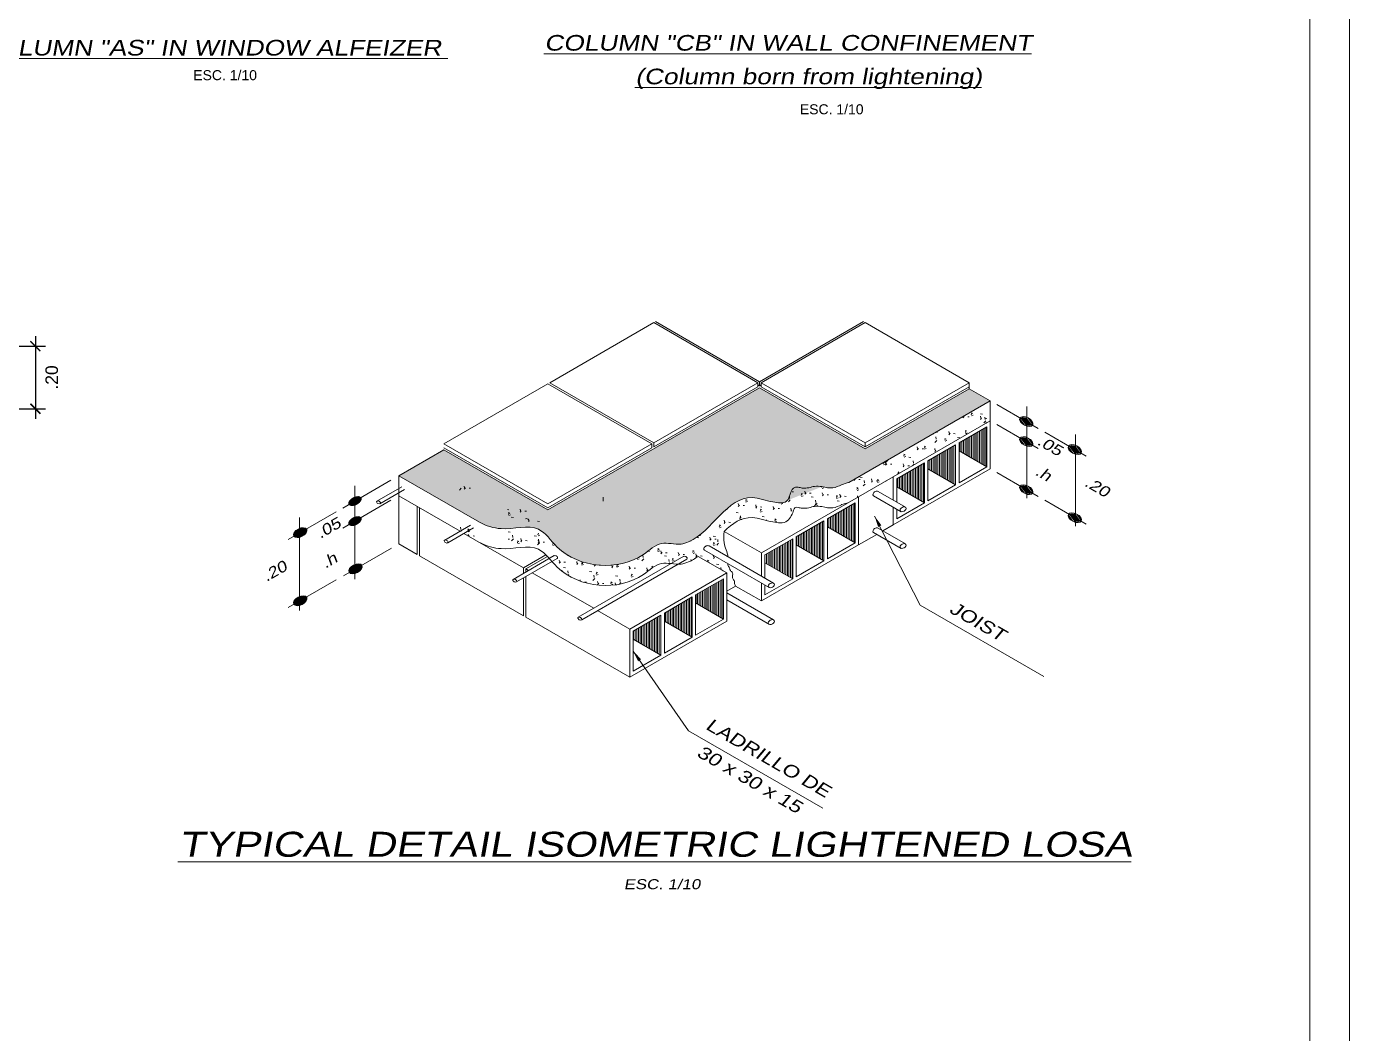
# Model space of a CAD drawing. Header units: millimetres. Extents: x -59 to 123, y 54 to 155.
# Drawn here: x 112.51 to 123.08, y 108.53 to 116.58 of the extents above; entities that cross this region are included whole.
import ezdxf

# ---------------------------------------------------------------- set-up
doc = ezdxf.new("R2010")
doc.units = ezdxf.units.MM
doc.layers.get('0').update_dxf_attribs({"lineweight": 9})
doc.layers.get('Defpoints').update_dxf_attribs({"lineweight": 0})
for name, color, linetype, lineweight in [('COTAS', 8, 'Continuous', 5), ('DET-CORTE', 86, 'Continuous', 50), ('PLUMA 2 NUEVA', 7, 'Continuous', 25), ('TEXTOS', 3, 'Continuous', 0), ('TEXTURA -01', 252, 'Continuous', 9)]:
    doc.layers.add(name, color=color, linetype=linetype, lineweight=lineweight)
doc.layers.add('TEXTO', color=2, linetype='Continuous')
doc.styles.add('ARIAL', font='arial.ttf')
doc.styles.add('LUIS', font='arial.ttf')
doc.styles.add('style1', font='arial.ttf', dxfattribs={"height": 0.1})
doc.dimstyles.new('COTA20', dxfattribs={"dimtxt": 0.09, "dimasz": 0.09, "dimexe": 0.1, "dimexo": 0.1, "dimgap": 0.06, "dimtad": 3, "dimtih": 1, "dimtoh": 1, "dimlfac": 0.4, "dimzin": 4, "dimdsep": 46, "dimtxsty": 'ARIAL', "dimblk1": 'ARCHTICK', "dimblk2": 'ARCHTICK', "dimsah": 1, "dimcen": 0.15, "dimdle": 0.03, "dimclrd": 1, "dimclre": 1, "dimclrt": 2, "dimadec": 0, "dimazin": 0, "dimtfac": 2, "dimtix": 1, "dimtmove": 0, "dimatfit": 3, "dimfxl": 1, "dimtolj": 1, "dimtzin": 0, "dimlwd": -1, "dimlwe": -1, "dimarcsym": 0})
doc.dimstyles.new('luis1', dxfattribs={"dimtxt": 0.1, "dimasz": 0.08, "dimexe": 0.08, "dimexo": 0.08, "dimgap": 0.08, "dimtad": 2, "dimzin": 4, "dimdsep": 46, "dimtxsty": 'style1', "dimblk": 'ARCHTICK', "dimcen": 2, "dimdle": 0.08, "dimclrd": 256, "dimclre": 256, "dimclrt": 256, "dimadec": 0, "dimazin": 1, "dimtfac": 1, "dimtix": 1, "dimtmove": 0, "dimatfit": 3, "dimfxl": 1, "dimtolj": 1, "dimarcsym": 0})
pattern_1 = [(90, (23304.90696, 11981.332356), (-0.0127999999995, 0), [])]

# ---------------------------------------------------------------- blocks, each defined once
blk = doc.blocks.new('_ArchTick')
at = {"color": 0, "linetype": 'ByBlock', "const_width": 0.15}
blk.add_lwpolyline([(-0.5, -0.5), (0.5, 0.5)], dxfattribs=at)
blk = doc.blocks.new('*D904')
at = {"layer": 'COTAS', "lineweight": -2, "transparency": 16777216}
for p, q in [((112.58, 114.105), (112.58, 113.445)), ((112.358, 114.025), (112.66, 114.025)), ((112.358, 113.525), (112.66, 113.525))]:
    blk.add_line(p, q, dxfattribs=at)
at = {"layer": 'Defpoints', "color": 0, "transparency": 16777216}
for p in [(112.278, 114.025), (112.278, 113.525), (112.58, 113.525)]:
    blk.add_point(p, dxfattribs=at)
at = {"layer": 'COTAS', "lineweight": -2, "transparency": 16777216, "xscale": 0.08, "yscale": 0.08, "zscale": 0.08}
for p, rotation in [((112.58, 114.025), 90), ((112.58, 113.525), 270)]:
    blk.add_blockref('_ArchTick', p, dxfattribs=dict(at, rotation=rotation))
at = {"layer": 'COTAS', "lineweight": 5, "transparency": 16777216, "insert": (112.711, 113.775), "char_height": 0.1, "attachment_point": 5, "rotation": 90, "style": 'style1'}
blk.add_mtext('\\A1;.20', dxfattribs=at)

msp = doc.modelspace()

# ---------------------------------------------------------------- hatches: boundary and pattern name
at = {"layer": 'TEXTURA -01', "lineweight": 5}
h = msp.add_hatch(dxfattribs=at)
h.set_pattern_fill('AR-CONC', color=256, scale=0.000896, angle=90, style=0)
h.set_pattern_definition([(140, (23304.90696, 11981.33236), (0.01428142064, 0.1632374634), [0.0170688, -0.1877568]), (85, (23304.90696, 11981.33236), (-0.171186752, -0.0315775721), [0.01365504, -0.15020544]), (190.451, (23304.90815, 11981.34596), (-0.1569045523, 0.1316604815), [0.01450624, -0.15956864]), (136.1842, (23304.86144, 11981.33236), (0.0376699258, 0.2428868206), [0.0256032, -0.2816352]), (186.6356, (23304.86458, 11981.3526), (-0.221693298, 0.212714194), [0.02175936, -0.23935296]), (81.184, (23304.86144, 11981.33236), (-0.2216929056, 0.2127145268), [0.02048256, -0.22530816]), (111, (23304.87282, 11981.35511), (0.0916299046, 0.1358469323), [0.0170688, -0.1877568]), (56, (23304.87282, 11981.35511), (-0.1650324176, 0.0553746174), [0.01365504, -0.15020544]), (161.4514, (23304.88046, 11981.36644), (-0.0734028805, 0.1912211757), [0.01450624, -0.15956864]), (127.5, (23304.90696, 11981.332356), (-0.07576131483, 0.00276738851), [0, -0.148384768, 0, -0.15248128, 0, -0.1507744]), (97.5, (23304.90696, 11981.33236), (-0.08976179503, 0.0598704176), [0, -0.086937088, 0, -0.144971008, 0, -0.05746496]), (57.5, (23304.90696, 11981.281605), (0.00513295462, 0.12148917326), [0, -0.056896, 0, -0.17751552, 0, -0.23554944]), (47.5, (23304.90696, 11981.25885), (-0.02278213596, 0.1327237465), [0, -0.0739648, 0, -0.117888512, 0, -0.16727424])])
edge = h.paths.add_edge_path()
edge.add_line((120.2125, 113.5881), (120.0439, 113.6854))
edge.add_line((120.0439, 113.6854), (119.2125, 113.2054))
edge.add_line((119.2125, 113.2054), (118.3673, 113.6934))
edge.add_line((118.3673, 113.6934), (116.6768, 112.7174))
edge.add_line((116.6768, 112.7174), (115.8454, 113.1974))
edge.add_line((115.8454, 113.1974), (115.4851, 112.9894))
edge.add_line((115.4851, 112.9894), (116.1301, 112.617))
edge.add_spline(control_points=[(116.1301, 112.617), (116.1844, 112.5898), (116.3338, 112.5369), (116.5978, 112.6276), (116.7853, 112.335), (117.0293, 112.261), (117.1871, 112.274)], knot_values=[0.091337, 0.091337, 0.091337, 0.091337, 0.1482057, 0.2419177, 0.3066505, 0.4437232, 0.4437232, 0.4437232, 0.4437232], degree=3, periodic=0)
edge.add_spline(control_points=[(117.1871, 112.274), (117.2587, 112.2799), (117.3287, 112.2989), (117.3912, 112.3314)], knot_values=[0.4437232, 0.4437232, 0.4437232, 0.4437232, 0.5059196, 0.5059196, 0.5059196, 0.5059196], degree=3, periodic=0)
edge.add_spline(control_points=[(117.3912, 112.3314), (117.408, 112.3401), (117.4755, 112.3804), (117.5717, 112.4779), (117.711, 112.4295), (117.7882, 112.4541), (117.8138, 112.4663), (117.8199, 112.4695)], knot_values=[0.5059196, 0.5059196, 0.5059196, 0.5059196, 0.5226432, 0.5751169, 0.6241022, 0.6439055, 0.6502939, 0.6502939, 0.6502939, 0.6502939], degree=3, periodic=0)
edge.add_spline(control_points=[(117.8199, 112.4695), (117.9999, 112.5622), (118.1318, 112.8604), (118.3938, 112.7995), (118.4624, 112.7815), (118.5183, 112.772), (118.5388, 112.7724)], knot_values=[0.6502939, 0.6502939, 0.6502939, 0.6502939, 0.8371393, 0.8635549, 0.8902782, 0.9085828, 0.9085828, 0.9085828, 0.9085828], degree=3, periodic=0)
edge.add_spline(control_points=[(118.5388, 112.7724), (118.5559, 112.7728), (118.6005, 112.7825), (118.615, 112.867), (118.6469, 112.9066), (118.7408, 112.8814), (118.7993, 112.91), (118.8764, 112.9031), (118.951, 112.8813), (119.0196, 112.9181), (119.0628, 112.9306), (119.0828, 112.9358)], knot_values=[0.9085828, 0.9085828, 0.9085828, 0.9085828, 0.9239782, 0.9528326, 0.9775515, 0.9843939, 1.0111172, 1.0294801, 1.0571938, 1.0799404, 1.0993817, 1.0993817, 1.0993817, 1.0993817], degree=3, periodic=0)
edge.add_line((118.8679, 112.9021), (118.8679, 112.9022))
edge.add_spline(control_points=[(118.5388, 112.7724), (118.5559, 112.7728), (118.6005, 112.7825), (118.615, 112.867), (118.6469, 112.9066), (118.7408, 112.8814), (118.7993, 112.91), (118.8764, 112.9031), (118.951, 112.8813), (119.0196, 112.9181), (119.0628, 112.9306), (119.0828, 112.9358)], knot_values=[0.9085828, 0.9085828, 0.9085828, 0.9085828, 0.9239782, 0.9528326, 0.9775515, 0.9843939, 1.0111172, 1.0294801, 1.0571938, 1.0799404, 1.0993817, 1.0993817, 1.0993817, 1.0993817], degree=3, periodic=0)
edge.add_line((119.0828, 112.9358), (120.2125, 113.5881))
h = msp.add_hatch(dxfattribs=at)
h.set_pattern_fill('_USER', color=256, scale=0.0128, angle=90, style=0, pattern_type=0)
h.set_pattern_definition(pattern_1)
h.paths.add_polyline_path([(118.6328, 112.4841), (118.4111, 112.3561), (118.4111, 112.2921), (118.6328, 112.1641)])
h.paths.add_polyline_path([(118.8823, 112.6281), (118.6606, 112.5001), (118.6606, 112.4361), (118.8823, 112.3081)])
h.paths.add_polyline_path([(119.1317, 112.7721), (118.91, 112.6441), (118.91, 112.5801), (119.1317, 112.4521)])
h.paths.add_polyline_path([(119.6859, 113.0921), (119.4642, 112.9641), (119.4642, 112.9001), (119.6859, 112.7721)])
h.paths.add_polyline_path([(119.9353, 113.2361), (119.7136, 113.1081), (119.7136, 113.0441), (119.9353, 112.9161)])
h.paths.add_polyline_path([(120.1848, 113.3801), (119.9631, 113.2521), (119.9631, 113.1881), (120.1848, 113.0601)])
h = msp.add_hatch(color=256, dxfattribs=at)
edge = h.paths.add_edge_path()
edge.add_ellipse((120.5, 113.422), major_axis=(0.0515, -0.0271), ratio=0.5646362, start_angle=176.10576, end_angle=286.57746, ccw=False)
edge.add_line((120.4497, 113.4511), (120.5, 113.422))
edge.add_line((120.5, 113.422), (120.5, 113.3864))
edge = h.paths.add_edge_path()
edge.add_line((120.5, 113.422), (120.5504, 113.393))
edge.add_ellipse((120.5, 113.422), major_axis=(0.0515, -0.0271), ratio=0.5646362, start_angle=286.57746, end_angle=356.10576, ccw=False)
edge.add_line((120.5, 113.3864), (120.5, 113.422))
edge = h.paths.add_edge_path()
edge.add_ellipse((120.5, 113.422), major_axis=(0.0515, -0.0271), ratio=0.5646362, start_angle=-3.89424, end_angle=106.57746, ccw=False)
edge.add_line((120.5504, 113.393), (120.5, 113.422))
edge.add_line((120.5, 113.422), (120.5, 113.4576))
edge = h.paths.add_edge_path()
edge.add_ellipse((120.5, 113.422), major_axis=(0.0515, -0.0271), ratio=0.5646362, start_angle=106.57746, end_angle=176.10576, ccw=False)
edge.add_line((120.5, 113.4576), (120.5, 113.422))
edge.add_line((120.5, 113.422), (120.4497, 113.4511))
h = msp.add_hatch(color=256, dxfattribs=at)
edge = h.paths.add_edge_path()
edge.add_ellipse((120.5, 113.262), major_axis=(0.0515, -0.0271), ratio=0.5646362, start_angle=176.10576, end_angle=286.57746, ccw=False)
edge.add_line((120.4497, 113.2911), (120.5, 113.262))
edge.add_line((120.5, 113.262), (120.5, 113.2264))
edge = h.paths.add_edge_path()
edge.add_line((120.5, 113.262), (120.5504, 113.233))
edge.add_ellipse((120.5, 113.262), major_axis=(0.0515, -0.0271), ratio=0.5646362, start_angle=286.57746, end_angle=356.10576, ccw=False)
edge.add_line((120.5, 113.2264), (120.5, 113.262))
edge = h.paths.add_edge_path()
edge.add_ellipse((120.5, 113.262), major_axis=(0.0515, -0.0271), ratio=0.5646362, start_angle=-3.89424, end_angle=106.57746, ccw=False)
edge.add_line((120.5504, 113.233), (120.5, 113.262))
edge.add_line((120.5, 113.262), (120.5, 113.2976))
edge = h.paths.add_edge_path()
edge.add_ellipse((120.5, 113.262), major_axis=(0.0515, -0.0271), ratio=0.5646362, start_angle=106.57746, end_angle=176.10576, ccw=False)
edge.add_line((120.5, 113.2976), (120.5, 113.262))
edge.add_line((120.5, 113.262), (120.4497, 113.2911))
h = msp.add_hatch(color=256, dxfattribs=at)
edge = h.paths.add_edge_path()
edge.add_ellipse((120.8879, 113.1981), major_axis=(0.0515, -0.0271), ratio=0.5646362, start_angle=176.10576, end_angle=286.57746, ccw=False)
edge.add_line((120.8376, 113.2271), (120.8879, 113.1981))
edge.add_line((120.8879, 113.1981), (120.8879, 113.1625))
edge = h.paths.add_edge_path()
edge.add_line((120.8879, 113.1981), (120.9383, 113.169))
edge.add_ellipse((120.8879, 113.1981), major_axis=(0.0515, -0.0271), ratio=0.5646362, start_angle=286.57746, end_angle=356.10576, ccw=False)
edge.add_line((120.8879, 113.1625), (120.8879, 113.1981))
edge = h.paths.add_edge_path()
edge.add_ellipse((120.8879, 113.1981), major_axis=(0.0515, -0.0271), ratio=0.5646362, start_angle=-3.89424, end_angle=106.57746, ccw=False)
edge.add_line((120.9383, 113.169), (120.8879, 113.1981))
edge.add_line((120.8879, 113.1981), (120.8879, 113.2337))
edge = h.paths.add_edge_path()
edge.add_ellipse((120.8879, 113.1981), major_axis=(0.0515, -0.0271), ratio=0.5646362, start_angle=106.57746, end_angle=176.10576, ccw=False)
edge.add_line((120.8879, 113.2337), (120.8879, 113.1981))
edge.add_line((120.8879, 113.1981), (120.8376, 113.2271))
h = msp.add_hatch(color=256, dxfattribs=at)
edge = h.paths.add_edge_path()
edge.add_ellipse((120.5, 112.878), major_axis=(0.0515, -0.0271), ratio=0.5646362, start_angle=176.10576, end_angle=286.57746, ccw=False)
edge.add_line((120.4497, 112.9071), (120.5, 112.878))
edge.add_line((120.5, 112.878), (120.5, 112.8424))
edge = h.paths.add_edge_path()
edge.add_line((120.5, 112.878), (120.5504, 112.849))
edge.add_ellipse((120.5, 112.878), major_axis=(0.0515, -0.0271), ratio=0.5646362, start_angle=286.57746, end_angle=356.10576, ccw=False)
edge.add_line((120.5, 112.8424), (120.5, 112.878))
edge = h.paths.add_edge_path()
edge.add_ellipse((120.5, 112.878), major_axis=(0.0515, -0.0271), ratio=0.5646362, start_angle=-3.89424, end_angle=106.57746, ccw=False)
edge.add_line((120.5504, 112.849), (120.5, 112.878))
edge.add_line((120.5, 112.878), (120.5, 112.9136))
edge = h.paths.add_edge_path()
edge.add_ellipse((120.5, 112.878), major_axis=(0.0515, -0.0271), ratio=0.5646362, start_angle=106.57746, end_angle=176.10576, ccw=False)
edge.add_line((120.5, 112.9136), (120.5, 112.878))
edge.add_line((120.5, 112.878), (120.4497, 112.9071))
h = msp.add_hatch(color=256, dxfattribs=at)
edge = h.paths.add_edge_path()
edge.add_ellipse((115.1343, 112.7868), major_axis=(-0.0515, -0.0271), ratio=0.5646362, start_angle=73.42254, end_angle=183.89424)
edge.add_line((115.1846, 112.8159), (115.1343, 112.7868))
edge.add_line((115.1343, 112.7868), (115.1343, 112.7512))
edge = h.paths.add_edge_path()
edge.add_line((115.1343, 112.7868), (115.0839, 112.7578))
edge.add_ellipse((115.1343, 112.7868), major_axis=(-0.0515, -0.0271), ratio=0.5646362, start_angle=3.89424, end_angle=73.42254)
edge.add_line((115.1343, 112.7512), (115.1343, 112.7868))
edge = h.paths.add_edge_path()
edge.add_ellipse((115.1343, 112.7868), major_axis=(-0.0515, -0.0271), ratio=0.5646362, start_angle=253.42254, end_angle=363.89424)
edge.add_line((115.0839, 112.7578), (115.1343, 112.7868))
edge.add_line((115.1343, 112.7868), (115.1343, 112.8224))
edge = h.paths.add_edge_path()
edge.add_ellipse((115.1343, 112.7868), major_axis=(-0.0515, -0.0271), ratio=0.5646362, start_angle=183.89424, end_angle=253.42254)
edge.add_line((115.1343, 112.8224), (115.1343, 112.7868))
edge.add_line((115.1343, 112.7868), (115.1846, 112.8159))
h = msp.add_hatch(color=256, dxfattribs=at)
edge = h.paths.add_edge_path()
edge.add_ellipse((115.1343, 112.6268), major_axis=(-0.0515, -0.0271), ratio=0.5646362, start_angle=73.42254, end_angle=183.89424)
edge.add_line((115.1846, 112.6559), (115.1343, 112.6268))
edge.add_line((115.1343, 112.6268), (115.1343, 112.5912))
edge = h.paths.add_edge_path()
edge.add_line((115.1343, 112.6268), (115.0839, 112.5978))
edge.add_ellipse((115.1343, 112.6268), major_axis=(-0.0515, -0.0271), ratio=0.5646362, start_angle=3.89424, end_angle=73.42254)
edge.add_line((115.1343, 112.5912), (115.1343, 112.6268))
edge = h.paths.add_edge_path()
edge.add_ellipse((115.1343, 112.6268), major_axis=(-0.0515, -0.0271), ratio=0.5646362, start_angle=253.42254, end_angle=363.89424)
edge.add_line((115.0839, 112.5978), (115.1343, 112.6268))
edge.add_line((115.1343, 112.6268), (115.1343, 112.6624))
edge = h.paths.add_edge_path()
edge.add_ellipse((115.1343, 112.6268), major_axis=(-0.0515, -0.0271), ratio=0.5646362, start_angle=183.89424, end_angle=253.42254)
edge.add_line((115.1343, 112.6624), (115.1343, 112.6268))
edge.add_line((115.1343, 112.6268), (115.1846, 112.6559))
h = msp.add_hatch(color=256, dxfattribs=at)
edge = h.paths.add_edge_path()
edge.add_ellipse((120.8879, 112.6541), major_axis=(0.0515, -0.0271), ratio=0.5646362, start_angle=176.10576, end_angle=286.57746, ccw=False)
edge.add_line((120.8376, 112.6831), (120.8879, 112.6541))
edge.add_line((120.8879, 112.6541), (120.8879, 112.6185))
edge = h.paths.add_edge_path()
edge.add_line((120.8879, 112.6541), (120.9383, 112.625))
edge.add_ellipse((120.8879, 112.6541), major_axis=(0.0515, -0.0271), ratio=0.5646362, start_angle=286.57746, end_angle=356.10576, ccw=False)
edge.add_line((120.8879, 112.6185), (120.8879, 112.6541))
edge = h.paths.add_edge_path()
edge.add_ellipse((120.8879, 112.6541), major_axis=(0.0515, -0.0271), ratio=0.5646362, start_angle=-3.89424, end_angle=106.57746, ccw=False)
edge.add_line((120.9383, 112.625), (120.8879, 112.6541))
edge.add_line((120.8879, 112.6541), (120.8879, 112.6897))
edge = h.paths.add_edge_path()
edge.add_ellipse((120.8879, 112.6541), major_axis=(0.0515, -0.0271), ratio=0.5646362, start_angle=106.57746, end_angle=176.10576, ccw=False)
edge.add_line((120.8879, 112.6897), (120.8879, 112.6541))
edge.add_line((120.8879, 112.6541), (120.8376, 112.6831))
h = msp.add_hatch(color=256, dxfattribs=at)
edge = h.paths.add_edge_path()
edge.add_ellipse((114.6968, 112.5343), major_axis=(-0.0515, -0.0271), ratio=0.5646362, start_angle=73.42254, end_angle=183.89424)
edge.add_line((114.7472, 112.5633), (114.6968, 112.5343))
edge.add_line((114.6968, 112.5343), (114.6968, 112.4987))
edge = h.paths.add_edge_path()
edge.add_line((114.6968, 112.5343), (114.6465, 112.5052))
edge.add_ellipse((114.6968, 112.5343), major_axis=(-0.0515, -0.0271), ratio=0.5646362, start_angle=3.89424, end_angle=73.42254)
edge.add_line((114.6968, 112.4987), (114.6968, 112.5343))
edge = h.paths.add_edge_path()
edge.add_ellipse((114.6968, 112.5343), major_axis=(-0.0515, -0.0271), ratio=0.5646362, start_angle=253.42254, end_angle=363.89424)
edge.add_line((114.6465, 112.5052), (114.6968, 112.5343))
edge.add_line((114.6968, 112.5343), (114.6968, 112.5699))
edge = h.paths.add_edge_path()
edge.add_ellipse((114.6968, 112.5343), major_axis=(-0.0515, -0.0271), ratio=0.5646362, start_angle=183.89424, end_angle=253.42254)
edge.add_line((114.6968, 112.5699), (114.6968, 112.5343))
edge.add_line((114.6968, 112.5343), (114.7472, 112.5633))
h = msp.add_hatch(color=256, dxfattribs=at)
edge = h.paths.add_edge_path()
edge.add_ellipse((115.1389, 112.2455), major_axis=(-0.0515, -0.0271), ratio=0.5646362, start_angle=73.42254, end_angle=183.89424)
edge.add_line((115.1893, 112.2746), (115.1389, 112.2455))
edge.add_line((115.1389, 112.2455), (115.1389, 112.2099))
edge = h.paths.add_edge_path()
edge.add_line((115.1389, 112.2455), (115.0886, 112.2165))
edge.add_ellipse((115.1389, 112.2455), major_axis=(-0.0515, -0.0271), ratio=0.5646362, start_angle=3.89424, end_angle=73.42254)
edge.add_line((115.1389, 112.2099), (115.1389, 112.2455))
edge = h.paths.add_edge_path()
edge.add_ellipse((115.1389, 112.2455), major_axis=(-0.0515, -0.0271), ratio=0.5646362, start_angle=253.42254, end_angle=363.89424)
edge.add_line((115.0886, 112.2165), (115.1389, 112.2455))
edge.add_line((115.1389, 112.2455), (115.1389, 112.2811))
edge = h.paths.add_edge_path()
edge.add_ellipse((115.1389, 112.2455), major_axis=(-0.0515, -0.0271), ratio=0.5646362, start_angle=183.89424, end_angle=253.42254)
edge.add_line((115.1389, 112.2811), (115.1389, 112.2455))
edge.add_line((115.1389, 112.2455), (115.1893, 112.2746))
h = msp.add_hatch(dxfattribs=at)
h.set_pattern_fill('_USER', color=256, scale=0.0128, angle=90, style=0, pattern_type=0)
h.set_pattern_definition(pattern_1)
h.paths.add_polyline_path([(117.8292, 112.0201), (117.6075, 111.8921), (117.6075, 111.8281), (117.8292, 111.7001)])
h.paths.add_polyline_path([(118.0786, 112.1641), (117.8569, 112.0361), (117.8569, 111.9721), (118.0786, 111.8441)])
h = msp.add_hatch(color=256, dxfattribs=at)
edge = h.paths.add_edge_path()
edge.add_ellipse((114.6968, 111.9903), major_axis=(-0.0515, -0.0271), ratio=0.5646362, start_angle=73.42254, end_angle=183.89424)
edge.add_line((114.7472, 112.0193), (114.6968, 111.9903))
edge.add_line((114.6968, 111.9903), (114.6968, 111.9547))
edge = h.paths.add_edge_path()
edge.add_line((114.6968, 111.9903), (114.6465, 111.9612))
edge.add_ellipse((114.6968, 111.9903), major_axis=(-0.0515, -0.0271), ratio=0.5646362, start_angle=3.89424, end_angle=73.42254)
edge.add_line((114.6968, 111.9547), (114.6968, 111.9903))
edge = h.paths.add_edge_path()
edge.add_ellipse((114.6968, 111.9903), major_axis=(-0.0515, -0.0271), ratio=0.5646362, start_angle=253.42254, end_angle=363.89424)
edge.add_line((114.6465, 111.9612), (114.6968, 111.9903))
edge.add_line((114.6968, 111.9903), (114.6968, 112.0259))
edge = h.paths.add_edge_path()
edge.add_ellipse((114.6968, 111.9903), major_axis=(-0.0515, -0.0271), ratio=0.5646362, start_angle=183.89424, end_angle=253.42254)
edge.add_line((114.6968, 112.0259), (114.6968, 111.9903))
edge.add_line((114.6968, 111.9903), (114.7472, 112.0193))
h = msp.add_hatch(dxfattribs=at)
h.set_pattern_fill('_USER', color=256, scale=0.0128, angle=90, style=0, pattern_type=0)
h.set_pattern_definition(pattern_1)
h.paths.add_polyline_path([(117.5798, 111.8761), (117.358, 111.7481), (117.358, 111.6841), (117.5798, 111.5561)])

# ---------------------------------------------------------------- linework, layer by layer
at = {"layer": 'COTAS', "color": 1, "lineweight": 5}
for p, q in [((120.596, 113.3667), (120.264, 113.5583)), ((120.5047, 113.5421), (120.5047, 112.8098)), ((120.596, 113.2067), (120.264, 113.3983)), ((120.9794, 113.1452), (120.6475, 113.3369)), ((120.8926, 113.3182), (120.8926, 112.5858)), ((115.0383, 112.7314), (115.4218, 112.9528)), ((120.596, 112.8227), (120.264, 113.0143)), ((115.1343, 112.9096), (115.1343, 112.3136)), ((115.0383, 112.5714), (115.4218, 112.7928)), ((120.9794, 112.6012), (120.6475, 112.7929)), ((114.6009, 112.4789), (114.9844, 112.7003)), ((114.6922, 112.6544), (114.6922, 112.0584)), ((115.043, 112.1901), (115.4265, 112.4115)), ((115.1343, 112.4028), (115.1343, 112.163)), ((114.6009, 111.9349), (114.9844, 112.1563)), ((114.6922, 112.1476), (114.6922, 111.9123))]:
    msp.add_line(p, q, dxfattribs=at)
at = {"layer": 'COTAS', "color": 1, "lineweight": 5, "extrusion": (0, 0, -1)}
for centre in [(120.5, 113.422), (120.5, 113.262), (120.8879, 113.1981), (120.5, 112.878), (120.8879, 112.6541)]:
    msp.add_ellipse(centre, major_axis=(0.0515, -0.0271), ratio=0.5646362, dxfattribs=at)
at = {"layer": 'COTAS', "color": 1, "lineweight": 5}
for centre in [(114.6968, 112.5343), (115.1389, 112.2455), (114.6968, 111.9903)]:
    msp.add_ellipse(centre, major_axis=(-0.0515, -0.0271), ratio=0.5646362, dxfattribs=at)
at = {"layer": 'Defpoints', "lineweight": 5, "ltscale": 0.5}
msp.add_lwpolyline([(78.8336, 94.9209), (123.0836, 94.9209), (123.0836, 124.7036), (78.8336, 124.7036)], close=True, dxfattribs=at)
at = {"layer": 'DET-CORTE', "lineweight": 5, "ltscale": 0.5}
msp.add_lwpolyline([(79.1516, 95.2389), (122.7657, 95.2389), (122.7657, 124.3856), (79.1516, 124.3856)], close=True, dxfattribs=at)
at = {"layer": 'PLUMA 2 NUEVA', "lineweight": 5}
for p, q in [((119.4365, 112.9801), (120.2125, 113.4281)), ((119.9631, 113.2521), (120.1848, 113.3801)), ((120.1848, 113.0601), (120.1848, 113.3801)), ((120.2125, 113.0441), (120.2125, 113.4281)), ((119.7136, 113.1081), (119.9353, 113.2361)), ((119.9353, 112.9161), (119.9353, 113.2361)), ((119.9631, 112.9321), (119.9631, 113.2521)), ((119.9631, 113.1881), (120.1848, 113.0601)), ((119.4642, 112.9641), (119.6859, 113.0921)), ((119.6859, 112.7721), (119.6859, 113.0921)), ((119.7136, 112.7881), (119.7136, 113.1081)), ((119.9631, 112.9321), (120.1848, 113.0601)), ((119.4365, 112.5961), (120.2125, 113.0441)), ((119.4365, 112.9801), (119.4365, 112.7947)), ((119.4642, 112.9641), (119.4642, 112.7787)), ((119.7136, 113.0441), (119.9353, 112.9161)), ((115.3102, 112.7865), (115.5085, 112.901)), ((115.3338, 112.7647), (115.5308, 112.8784)), ((119.3163, 112.8641), (119.5336, 112.7386)), ((119.4642, 112.9001), (119.6859, 112.7721)), ((119.7136, 112.7881), (119.9353, 112.9161)), ((115.4851, 112.8294), (115.4851, 112.4454)), ((115.4851, 112.8294), (115.975, 112.5466)), ((115.6323, 112.3604), (115.6323, 112.7444)), ((115.6499, 112.3503), (115.6499, 112.7343)), ((118.3834, 112.3721), (119.1594, 112.8201)), ((118.3834, 112.3721), (119.1594, 112.8201)), ((118.91, 112.6441), (119.1317, 112.7721)), ((119.1317, 112.4521), (119.1317, 112.7721)), ((119.1594, 112.4361), (119.1594, 112.8201)), ((119.279, 112.8295), (119.5002, 112.7018)), ((119.4365, 112.7386), (119.4365, 112.5961)), ((119.4642, 112.6441), (119.6859, 112.7721)), ((118.6606, 112.5001), (118.8823, 112.6281)), ((118.8823, 112.3081), (118.8823, 112.6281)), ((118.91, 112.3241), (118.91, 112.6441)), ((119.4642, 112.7226), (119.4642, 112.6441)), ((115.8517, 112.4754), (116.0583, 112.5947)), ((115.8767, 112.4543), (116.0806, 112.572)), ((116.0057, 112.5288), (116.4813, 112.2543)), ((118.0844, 112.5447), (118.3834, 112.3721)), ((118.91, 112.5801), (119.1317, 112.4521)), ((119.1594, 112.4361), (119.3057, 112.5206)), ((119.2798, 112.5355), (119.5002, 112.4083)), ((119.3163, 112.5705), (119.5336, 112.4451)), ((119.3543, 112.5486), (119.4365, 112.5961)), ((115.4851, 112.4454), (115.6323, 112.3604)), ((117.9648, 112.4284), (118.4805, 112.1306)), ((118.3834, 111.9881), (119.1594, 112.4361)), ((118.4111, 112.3561), (118.6328, 112.4841)), ((118.6328, 112.1641), (118.6328, 112.4841)), ((118.6606, 112.1801), (118.6606, 112.5001)), ((118.6606, 112.4361), (118.8823, 112.3081)), ((118.91, 112.3241), (119.1317, 112.4521)), ((115.6499, 112.3503), (116.4813, 111.8703)), ((116.3983, 112.1609), (116.7276, 112.351)), ((116.4251, 112.1409), (116.7499, 112.3284)), ((116.4813, 112.2543), (116.6601, 112.3575)), ((116.499, 112.2441), (116.6729, 112.3445)), ((116.9187, 111.8579), (117.7639, 112.3459)), ((116.9469, 111.8387), (117.7862, 112.3232)), ((117.8762, 112.3449), (118.1063, 112.2121)), ((117.9269, 112.3942), (118.444, 112.0956)), ((118.3834, 112.3721), (118.3834, 112.1867)), ((118.4111, 112.3561), (118.4111, 112.1707)), ((118.6606, 112.1801), (118.8823, 112.3081)), ((116.4813, 112.2088), (116.4813, 112.2543)), ((116.499, 112.219), (116.499, 112.2441)), ((116.499, 112.2441), (116.5206, 112.2315)), ((116.5514, 112.2138), (117.0433, 111.9298)), ((117.3303, 111.7641), (118.1063, 112.2121)), ((118.1063, 111.8281), (118.1063, 112.2121)), ((118.4111, 112.2921), (118.6328, 112.1641)), ((116.4813, 111.8703), (116.4813, 112.1733)), ((116.499, 111.8601), (116.499, 112.1835)), ((117.8569, 112.0361), (118.0786, 112.1641)), ((118.0786, 111.8441), (118.0786, 112.1641)), ((118.1767, 112.1074), (118.3834, 111.9881)), ((118.3834, 112.1306), (118.3834, 111.9881)), ((118.4111, 112.0361), (118.6328, 112.1641)), ((118.4111, 112.1146), (118.4111, 112.0361)), ((117.6075, 111.8921), (117.8292, 112.0201)), ((117.8292, 111.7001), (117.8292, 112.0201)), ((117.8569, 111.7161), (117.8569, 112.0361)), ((118.1063, 112.0531), (118.4805, 111.8371)), ((118.1063, 111.997), (118.4471, 111.8003)), ((117.074, 111.912), (117.3303, 111.7641)), ((117.6075, 111.5721), (117.6075, 111.8921)), ((117.8569, 111.9721), (118.0786, 111.8441)), ((116.499, 111.8601), (117.3303, 111.3801)), ((117.3303, 111.3801), (118.1063, 111.8281)), ((117.358, 111.7481), (117.5798, 111.8761)), ((117.5798, 111.5561), (117.5798, 111.8761)), ((117.6075, 111.8281), (117.8292, 111.7001)), ((117.8569, 111.7161), (118.0786, 111.8441)), ((117.3303, 111.7641), (117.3303, 111.3801)), ((117.358, 111.7481), (117.358, 111.4281)), ((117.358, 111.6841), (117.5798, 111.5561)), ((117.6075, 111.5721), (117.8292, 111.7001)), ((117.358, 111.4281), (117.5798, 111.5561))]:
    msp.add_line(p, q, dxfattribs=at)
for centre, start_param, end_param in [((119.2979, 112.8466), 6.6120888, 9.8012172), ((119.2979, 112.5531), 0.3289035, 3.5180319), ((117.9459, 112.4113), 6.6120888, 9.8012172)]:
    msp.add_ellipse(centre, major_axis=(0.0228, 0.0132), ratio=0.6339746, start_param=start_param, end_param=end_param, dxfattribs=at)
at = {"layer": 'PLUMA 2 NUEVA', "lineweight": 5, "extrusion": (0, 0, -1)}
for centre in [(115.3232, 112.7762), (115.8628, 112.4638), (116.4112, 112.1505), (116.9316, 111.8473)]:
    msp.add_ellipse(centre, major_axis=(-0.0147, 0.0085), ratio=0.5948316, dxfattribs=at)
at = {"layer": 'PLUMA 2 NUEVA', "lineweight": 5}
for centre in [(119.5152, 112.7212), (119.5152, 112.4277), (118.4621, 112.1132), (118.4621, 111.8197)]:
    msp.add_ellipse(centre, major_axis=(0.0228, 0.0132), ratio=0.6339746, dxfattribs=at)
at = {"layer": 'PLUMA 2 NUEVA', "lineweight": 5, "extrusion": (0, 0, -1)}
for centre, start_param, end_param in [((116.5107, 112.6351), 0.1703606, 3.5564641), ((116.7388, 112.3396), 0.2768998, 3.6453724), ((117.7751, 112.3345), 0.2768998, 3.6453724)]:
    msp.add_ellipse(centre, major_axis=(-0.0147, 0.0085), ratio=0.5948316, start_param=start_param, end_param=end_param, dxfattribs=at)
at = {"layer": 'TEXTURA -01', "lineweight": 5}
for p, q in [((116.6906, 113.7334), (117.522, 114.2134)), ((117.522, 114.2134), (118.3534, 113.7334)), ((117.5359, 114.2214), (118.3673, 113.7414)), ((118.3673, 113.7414), (119.1986, 114.2214)), ((118.3811, 113.7334), (119.2125, 114.2134)), ((119.2125, 114.2134), (120.0439, 113.7334)), ((115.8454, 113.2454), (116.6768, 113.7254)), ((116.6768, 113.7254), (117.5082, 113.2454)), ((116.6768, 112.7174), (118.3673, 113.6934)), ((116.6906, 113.7334), (117.522, 113.2534)), ((117.522, 113.2534), (118.3534, 113.7334)), ((117.522, 113.2214), (118.3534, 113.7014)), ((118.3534, 113.7334), (118.3534, 113.7014)), ((118.3534, 113.7174), (118.3673, 113.7094)), ((118.3673, 113.7414), (118.3673, 113.7094)), ((118.3673, 113.7094), (118.3811, 113.7174)), ((118.3673, 113.6934), (119.2125, 113.2054)), ((118.3811, 113.7334), (118.3811, 113.7014)), ((118.3811, 113.7334), (119.2125, 113.2534)), ((118.3811, 113.7014), (119.2125, 113.2214)), ((119.2125, 113.2534), (120.0439, 113.7334)), ((119.2125, 113.2214), (120.0439, 113.7014)), ((119.2125, 113.2054), (120.0439, 113.6854)), ((120.0439, 113.7334), (120.0439, 113.6854)), ((120.0439, 113.6854), (120.2125, 113.5881)), ((120.2125, 113.5881), (119.0828, 112.9358)), ((120.2125, 113.4281), (120.2125, 113.5881)), ((120.0603, 113.477), (120.0643, 113.4888)), ((120.0612, 113.4927), (120.0709, 113.4862)), ((120.0622, 113.4691), (120.0759, 113.4744)), ((120.1331, 113.4847), (120.1505, 113.482)), ((119.8983, 113.4062), (119.912, 113.4115)), ((119.9938, 113.4522), (120.0032, 113.4634)), ((120.0322, 113.461), (120.0439, 113.46)), ((120.1359, 113.4524), (120.1336, 113.4647)), ((120.1337, 113.44), (120.1431, 113.4512)), ((120.1602, 113.413), (120.1754, 113.4288)), ((120.1706, 113.439), (120.1684, 113.4575)), ((120.1722, 113.4488), (120.1838, 113.4478)), ((120.1776, 113.4142), (120.1826, 113.4108)), ((120.1805, 113.4096), (120.1807, 113.4102)), ((119.7565, 113.3248), (119.76, 113.3243)), ((119.7697, 113.2553), (119.7849, 113.2711)), ((119.78, 113.2812), (119.7779, 113.2998)), ((119.7806, 113.3387), (119.7911, 113.3378)), ((119.8489, 113.2726), (119.8529, 113.2844)), ((119.8498, 113.2884), (119.8595, 113.2818)), ((119.8509, 113.2648), (119.8645, 113.27)), ((119.8831, 113.3302), (119.8809, 113.3424)), ((119.881, 113.3177), (119.8904, 113.3289)), ((119.9194, 113.3266), (119.931, 113.3255)), ((119.9508, 113.2947), (119.9681, 113.292)), ((120.0128, 113.3355), (120.0168, 113.3473)), ((120.0137, 113.3513), (120.0234, 113.3447)), ((120.0148, 113.3277), (120.0284, 113.3329)), ((120.0229, 113.3186), (120.0208, 113.3302)), ((115.8454, 113.1974), (115.4851, 112.9894)), ((115.8454, 113.2454), (116.6768, 112.7654)), ((115.8454, 113.2134), (116.6768, 112.7334)), ((115.8454, 113.1974), (116.6768, 112.7174)), ((116.6768, 112.7654), (117.5082, 113.2454)), ((116.6768, 112.7334), (117.5082, 113.2134)), ((117.5082, 113.2454), (117.5082, 113.2134)), ((117.522, 113.2534), (117.522, 113.2214)), ((119.2125, 113.2534), (119.2125, 113.2214)), ((119.5211, 113.1468), (119.5251, 113.1586)), ((119.522, 113.1625), (119.5317, 113.156)), ((119.6304, 113.208), (119.6281, 113.2202)), ((119.6282, 113.1955), (119.6376, 113.2067)), ((119.6666, 113.2043), (119.6783, 113.2033)), ((119.685, 113.2097), (119.689, 113.2215)), ((119.6859, 113.2255), (119.6956, 113.2189)), ((119.687, 113.2018), (119.7006, 113.2071)), ((119.7703, 113.1957), (119.768, 113.2079)), ((119.7681, 113.1832), (119.7775, 113.1944)), ((119.3572, 113.0839), (119.3612, 113.0957)), ((119.3592, 113.076), (119.3728, 113.0812)), ((119.362, 113.097), (119.3678, 113.0931)), ((119.3776, 113.0857), (119.3753, 113.0979)), ((119.3754, 113.0732), (119.3848, 113.0844)), ((119.3792, 113.0975), (119.3944, 113.1134)), ((119.4139, 113.0821), (119.4255, 113.081)), ((119.5175, 113.0735), (119.5153, 113.0857)), ((119.5154, 113.061), (119.5248, 113.0722)), ((119.5231, 113.1389), (119.5367, 113.1442)), ((119.5538, 113.0698), (119.5654, 113.0688)), ((119.5603, 113.1369), (119.5776, 113.1343)), ((119.5916, 113.0696), (119.6026, 113.0811)), ((119.5977, 113.0912), (119.5956, 113.1097)), ((116.1301, 112.617), (115.4851, 112.9894)), ((115.4851, 112.9894), (115.4851, 112.8294)), ((119.1227, 112.951), (119.1321, 112.9622)), ((119.4365, 112.9801), (119.1594, 112.8201)), ((119.1611, 112.9598), (119.1727, 112.9588)), ((119.1698, 112.9792), (119.1871, 112.9765)), ((119.2072, 112.9335), (119.205, 112.952)), ((119.2647, 112.9512), (119.2625, 112.9634)), ((119.2626, 112.9387), (119.272, 112.9499)), ((119.301, 112.9476), (119.3127, 112.9465)), ((119.3098, 112.9424), (119.3137, 112.9542)), ((119.3107, 112.9582), (119.3204, 112.9516)), ((119.378, 112.9469), (119.3789, 112.9468)), ((119.4737, 113.0053), (119.4776, 113.0171)), ((119.4746, 113.0211), (119.4843, 113.0145)), ((115.9688, 112.8737), (115.984, 112.8895)), ((116.0098, 112.8935), (116.0076, 112.9057)), ((116.0077, 112.881), (116.0171, 112.8922)), ((116.0461, 112.8898), (116.0578, 112.8888)), ((118.6285, 112.862), (118.6401, 112.861)), ((118.7016, 112.8322), (118.7056, 112.844)), ((118.7025, 112.848), (118.7122, 112.8414)), ((118.7321, 112.8535), (118.7299, 112.8657)), ((118.73, 112.841), (118.7394, 112.8522)), ((118.7684, 112.8498), (118.7801, 112.8488)), ((118.8655, 112.8951), (118.8679, 112.9021)), ((118.8674, 112.8873), (118.8811, 112.8925)), ((118.8721, 112.8412), (118.8698, 112.8534)), ((118.8699, 112.8287), (118.8793, 112.8399)), ((118.9083, 112.8376), (118.92, 112.8365)), ((119.012, 112.829), (119.0097, 112.8412)), ((119.1458, 112.8795), (119.1498, 112.8913)), ((119.1468, 112.8953), (119.1565, 112.8887)), ((119.1478, 112.8716), (119.1614, 112.8769)), ((119.1969, 112.9075), (119.2121, 112.9233)), ((119.3117, 112.9345), (119.3253, 112.9398)), ((117.1185, 112.8173), (117.1185, 112.7853)), ((118.1995, 112.7557), (118.1973, 112.7679)), ((118.1974, 112.7432), (118.2068, 112.7544)), ((118.2358, 112.752), (118.2475, 112.751)), ((118.2574, 112.7849), (118.2613, 112.7967)), ((118.2583, 112.8007), (118.268, 112.7941)), ((118.2593, 112.777), (118.2729, 112.7823)), ((118.3394, 112.7434), (118.3372, 112.7557)), ((118.3373, 112.731), (118.3467, 112.7422)), ((118.3757, 112.7398), (118.3874, 112.7388)), ((118.4794, 112.7312), (118.4771, 112.7434)), ((118.4772, 112.7187), (118.4866, 112.7299)), ((118.5377, 112.7693), (118.5388, 112.7724)), ((118.5396, 112.7614), (118.5533, 112.7667)), ((118.5982, 112.7821), (118.6134, 112.7979)), ((118.6085, 112.808), (118.6067, 112.8234)), ((118.6193, 112.719), (118.617, 112.7312)), ((118.7035, 112.8243), (118.7172, 112.8296)), ((118.7793, 112.8215), (118.7966, 112.8188)), ((118.8064, 112.7498), (118.8216, 112.7656)), ((118.8167, 112.7757), (118.8145, 112.7943)), ((118.818, 112.7537), (118.822, 112.7654)), ((118.8189, 112.7694), (118.8286, 112.7629)), ((118.82, 112.7458), (118.8336, 112.751)), ((118.9819, 112.8166), (118.9859, 112.8284)), ((118.9829, 112.8323), (118.9926, 112.8258)), ((118.9839, 112.8087), (118.9975, 112.814)), ((118.9874, 112.7892), (119.0048, 112.7865)), ((119.0098, 112.8165), (119.0192, 112.8277)), ((119.0233, 112.757), (119.0227, 112.762)), ((119.0482, 112.8253), (119.0599, 112.8243)), ((119.1519, 112.8167), (119.1496, 112.829)), ((116.353, 112.7186), (116.3647, 112.7176)), ((116.3614, 112.6789), (116.3653, 112.6907)), ((116.3623, 112.6946), (116.372, 112.6881)), ((116.3633, 112.671), (116.3769, 112.6763)), ((116.3839, 112.6585), (116.4012, 112.6558)), ((116.4567, 112.71), (116.4544, 112.7222)), ((116.4545, 112.6975), (116.4639, 112.7087)), ((116.4929, 112.7063), (116.5046, 112.7053)), ((116.5921, 112.6262), (116.6094, 112.6235)), ((118.0867, 112.6212), (118.0844, 112.6334)), ((118.0954, 112.7141), (118.109, 112.7194)), ((118.1805, 112.696), (118.1979, 112.6933)), ((118.2099, 112.6434), (118.2138, 112.6552)), ((118.2108, 112.6592), (118.2205, 112.6527)), ((118.2118, 112.6356), (118.2255, 112.6408)), ((118.218, 112.6503), (118.2158, 112.6688)), ((118.3738, 112.7064), (118.3777, 112.7181)), ((118.3747, 112.7221), (118.3844, 112.7156)), ((118.3757, 112.6985), (118.3894, 112.7037)), ((118.3887, 112.6637), (118.4061, 112.6611)), ((118.4246, 112.6314), (118.424, 112.6365)), ((118.4902, 112.6278), (118.4942, 112.6396)), ((118.4911, 112.6436), (118.5008, 112.637)), ((118.4922, 112.62), (118.5058, 112.6252)), ((118.5156, 112.7276), (118.5273, 112.7265)), ((118.6171, 112.7065), (118.6265, 112.7177)), ((115.9796, 112.5608), (115.9775, 112.5794)), ((115.9786, 112.5445), (115.9845, 112.5507)), ((116.0361, 112.5484), (116.0401, 112.5602)), ((116.037, 112.5642), (116.0467, 112.5577)), ((116.038, 112.5406), (116.0517, 112.5458)), ((116.0421, 112.5114), (116.0398, 112.5236)), ((116.3586, 112.542), (116.3759, 112.5393)), ((116.5968, 112.5172), (116.6008, 112.529)), ((118.046, 112.5805), (118.0499, 112.5923)), ((118.0469, 112.5963), (118.0566, 112.5897)), ((118.0479, 112.5727), (118.0616, 112.5779)), ((118.0845, 112.6087), (118.0939, 112.6199)), ((118.1229, 112.6175), (118.1346, 112.6165)), ((116.0457, 112.5058), (116.0493, 112.5101)), ((116.0783, 112.5077), (116.09, 112.5067)), ((116.3582, 112.4832), (116.3698, 112.4822)), ((116.3857, 112.4703), (116.4009, 112.4861)), ((116.396, 112.4963), (116.3939, 112.5148)), ((116.4329, 112.4543), (116.4369, 112.4661)), ((116.4338, 112.47), (116.4435, 112.4635)), ((116.4348, 112.4464), (116.4485, 112.4517)), ((116.4618, 112.4746), (116.4595, 112.4869)), ((116.4596, 112.4621), (116.469, 112.4734)), ((116.4981, 112.471), (116.5097, 112.47)), ((116.5668, 112.5097), (116.5841, 112.507)), ((116.5939, 112.438), (116.6091, 112.4538)), ((116.5987, 112.5093), (116.6124, 112.5146)), ((116.6017, 112.4624), (116.5995, 112.4746)), ((116.5996, 112.4499), (116.609, 112.4611)), ((116.6042, 112.464), (116.602, 112.4825)), ((116.638, 112.4587), (116.6496, 112.4577)), ((116.7132, 112.4386), (116.7172, 112.4504)), ((116.7152, 112.4308), (116.7288, 112.436)), ((117.8172, 112.4666), (117.8199, 112.4695)), ((117.8702, 112.4953), (117.8818, 112.4943)), ((117.884, 112.5098), (117.8977, 112.515)), ((117.9738, 112.4867), (117.9716, 112.4989)), ((117.9717, 112.4742), (117.9811, 112.4854)), ((117.9982, 112.506), (118.0156, 112.5033)), ((117.9985, 112.4391), (118.0025, 112.4509)), ((117.9994, 112.4548), (118.0091, 112.4483)), ((118.0005, 112.4312), (118.0141, 112.4365)), ((118.0101, 112.4831), (118.0218, 112.482)), ((118.0253, 112.4343), (118.0405, 112.4501)), ((118.0357, 112.4603), (118.0335, 112.4788)), ((116.7687, 112.3034), (116.7664, 112.3157)), ((116.8316, 112.3522), (116.8365, 112.3541)), ((117.3904, 112.3289), (117.3912, 112.3314)), ((117.3923, 112.321), (117.406, 112.3262)), ((117.4266, 112.3089), (117.4418, 112.3247)), ((117.437, 112.3348), (117.4348, 112.3534)), ((117.4775, 112.3853), (117.4892, 112.3843)), ((117.5543, 112.3918), (117.5582, 112.4036)), ((117.5552, 112.4075), (117.5649, 112.401)), ((117.5562, 112.3839), (117.5699, 112.3892)), ((117.5811, 112.3767), (117.5789, 112.3889)), ((117.579, 112.3642), (117.5884, 112.3754)), ((117.6077, 112.3483), (117.6251, 112.3456)), ((117.6174, 112.373), (117.6291, 112.372)), ((117.6451, 112.3025), (117.643, 112.3211)), ((117.6707, 112.3132), (117.6747, 112.325)), ((117.6716, 112.329), (117.6813, 112.3225)), ((117.6726, 112.3054), (117.6863, 112.3106)), ((117.7211, 112.3645), (117.7188, 112.3767)), ((117.7189, 112.352), (117.7283, 112.3632)), ((117.7573, 112.3608), (117.769, 112.3598)), ((117.8159, 112.316), (117.8285, 112.314)), ((117.8346, 112.3762), (117.8386, 112.3879)), ((117.8355, 112.3919), (117.8452, 112.3854)), ((117.8366, 112.3683), (117.8502, 112.3735)), ((117.861, 112.3522), (117.8587, 112.3644)), ((117.8588, 112.3397), (117.8682, 112.3509)), ((117.8972, 112.3486), (117.9089, 112.3475)), ((117.952, 112.3134), (117.9617, 112.3068)), ((117.9522, 112.301), (117.955, 112.3094)), ((118.0009, 112.34), (117.9986, 112.3522)), ((117.9987, 112.3275), (118.0081, 112.3387)), ((116.7665, 112.2909), (116.7759, 112.3021)), ((116.7831, 112.2344), (116.7928, 112.2279)), ((116.7858, 112.2294), (116.7862, 112.2304)), ((116.8008, 112.2551), (116.8182, 112.2524)), ((116.805, 112.2998), (116.8166, 112.2987)), ((116.8383, 112.2094), (116.8361, 112.2279)), ((116.9086, 112.2912), (116.9064, 112.3034)), ((116.9065, 112.2787), (116.9159, 112.2899)), ((116.9449, 112.2875), (116.9565, 112.2865)), ((116.9461, 112.2816), (116.9501, 112.2934)), ((116.947, 112.2973), (116.9567, 112.2908)), ((116.9481, 112.2737), (116.9617, 112.2789)), ((117.009, 112.2228), (117.0263, 112.2201)), ((117.0464, 112.2664), (117.0557, 112.2776)), ((117.0626, 112.203), (117.0665, 112.2148)), ((117.0635, 112.2188), (117.0732, 112.2122)), ((117.0848, 112.2753), (117.0965, 112.2743)), ((117.1863, 112.2542), (117.1957, 112.2654)), ((117.1885, 112.2667), (117.1871, 112.274)), ((117.2247, 112.263), (117.2364, 112.262)), ((117.2265, 112.2659), (117.2304, 112.2777)), ((117.2284, 112.2581), (117.2421, 112.2633)), ((117.2309, 112.2793), (117.2371, 112.2752)), ((117.3284, 112.2545), (117.3261, 112.2667)), ((117.3262, 112.242), (117.3356, 112.2532)), ((117.3438, 112.2032), (117.3535, 112.1966)), ((117.3646, 112.2508), (117.3763, 112.2498)), ((117.4683, 112.2422), (117.466, 112.2544)), ((117.4661, 112.2297), (117.4755, 112.2409)), ((117.5068, 112.2503), (117.5108, 112.2621)), ((117.5077, 112.2661), (117.5174, 112.2595)), ((117.6461, 112.2883), (117.65, 112.2924)), ((117.9642, 112.2941), (117.9667, 112.295)), ((118.0241, 112.2837), (118.0414, 112.281)), ((118.0615, 112.238), (118.0594, 112.2565)), ((118.0684, 112.2348), (118.0777, 112.2286)), ((116.8376, 112.1934), (116.8431, 112.1992)), ((116.9352, 112.1471), (116.9334, 112.1567)), ((116.972, 112.1408), (116.9836, 112.1398)), ((117.0361, 112.1511), (117.0513, 112.167)), ((117.0464, 112.1771), (117.0443, 112.1956)), ((117.0645, 112.1952), (117.0782, 112.2004)), ((117.0756, 112.1322), (117.0733, 112.1444)), ((117.0734, 112.1197), (117.0829, 112.1309)), ((117.1119, 112.1285), (117.1235, 112.1275)), ((117.179, 112.1245), (117.183, 112.1363)), ((117.1799, 112.1403), (117.1896, 112.1337)), ((117.1809, 112.1166), (117.1946, 112.1219)), ((117.2155, 112.12), (117.2133, 112.1322)), ((117.2172, 112.1905), (117.2345, 112.1879)), ((117.2222, 112.118), (117.2228, 112.1187)), ((117.2476, 112.1222), (117.2595, 112.1347)), ((117.2546, 112.1448), (117.2525, 112.1633)), ((117.3429, 112.1874), (117.3469, 112.1992)), ((117.3448, 112.1795), (117.3585, 112.1848)), ((118.1063, 112.0668), (118.1767, 112.1074))]:
    msp.add_line(p, q, dxfattribs=at)
for points, knots in [([(116.1301, 112.617), (116.1844, 112.5898), (116.3338, 112.5369), (116.5978, 112.6276), (116.8353, 112.2568), (117.3132, 112.2159), (117.5717, 112.4779), (117.711, 112.4295), (117.9802, 112.5154), (118.1248, 112.862), (118.3938, 112.7995), (118.4772, 112.7776), (118.5967, 112.7601), (118.615, 112.867), (118.6469, 112.9066), (118.7408, 112.8814), (118.7993, 112.91), (118.8764, 112.9031), (118.951, 112.8813), (119.0196, 112.9181), (119.0628, 112.9306), (119.0828, 112.9358)], [0.091337, 0.091337, 0.091337, 0.091337, 0.1482057, 0.2419177, 0.3066505, 0.5226432, 0.5751169, 0.6241022, 0.6439055, 0.8371393, 0.8635549, 0.8902782, 0.9239782, 0.9528326, 0.9775515, 0.9843939, 1.0111172, 1.0294801, 1.0571938, 1.0799404, 1.0993817, 1.0993817, 1.0993817, 1.0993817]), ([(118.0844, 112.5447), (118.1521, 112.609), (118.245, 112.6741), (118.3938, 112.6395), (118.4772, 112.6176), (118.5967, 112.6001), (118.6466, 112.7248), (118.6469, 112.7429), (118.7408, 112.7214), (118.7993, 112.75), (118.8764, 112.7431), (118.951, 112.7213), (119.0183, 112.7574), (119.0601, 112.7698), (119.0821, 112.7755)], [0.75404412, 0.75404412, 0.75404412, 0.75404412, 0.83713927, 0.86355486, 0.89027816, 0.92397821, 0.95283262, 0.97755152, 0.98439393, 1.01111724, 1.02948013, 1.05719379, 1.07994039, 1.09804789, 1.09804789, 1.09804789, 1.09804789]), ([(118.0844, 112.5447), (118.0817, 112.5139), (118.0756, 112.4437), (118.1113, 112.3801), (118.1157, 112.3413)], [0, 0, 0, 0, 0.028492084, 0.064868252, 0.064868252, 0.064868252, 0.064868252]), ([(116.1385, 112.4521), (116.1914, 112.4274), (116.3382, 112.3784), (116.5978, 112.4676), (116.8353, 112.0968), (117.3132, 112.0559), (117.5717, 112.3179), (117.711, 112.2695), (117.809, 112.3007), (117.8523, 112.3273), (117.8762, 112.3449)], [0.09486408, 0.09486408, 0.09486408, 0.09486408, 0.14820574, 0.24191774, 0.30665046, 0.52264322, 0.57511691, 0.62410218, 0.64390547, 0.67048201, 0.67048201, 0.67048201, 0.67048201]), ([(118.114, 112.2861), (118.1143, 112.28), (118.1161, 112.2702), (118.1278, 112.2541), (118.1311, 112.231), (118.1561, 112.2165), (118.1517, 112.1914), (118.1504, 112.1675), (118.1669, 112.1518), (118.1684, 112.1343), (118.1679, 112.12), (118.174, 112.1116), (118.1767, 112.1074)], [0.081656381, 0.081656381, 0.081656381, 0.081656381, 0.087392947, 0.091336779, 0.099879134, 0.108210633, 0.114079402, 0.121919856, 0.129807414, 0.133265702, 0.138180833, 0.14272405, 0.14272405, 0.14272405, 0.14272405])]:
    msp.add_open_spline(points, degree=3, knots=knots, dxfattribs=at)

# ---------------------------------------------------------------- texts
at = {"layer": 'TEXTO', "lineweight": 5, "style": 'ARIAL', "oblique": 10, "width": 1.2}
for s, height, rotation, p in [('.05', 0.08704, 330, (120.5806, 113.2426)), ('.h', 0.08704, 330, (120.564, 113.0004)), (' .20', 0.08704, 330, (120.9231, 112.933)), ('.05', 0.08704, 30, (114.8572, 112.4838)), (' .20', 0.08704, 30, (114.3921, 112.1191)), ('.h', 0.08704, 30, (114.8979, 112.2452)), ('JOIST', 0.1024, 330, (119.8768, 111.9016)), ('LADRILLO DE', 0.1024, 330, (117.9297, 110.9692)), ('30 x 30 x 15', 0.1024, 330, (117.8582, 110.7517))]:
    msp.add_text(s, height=height, rotation=rotation, dxfattribs=at).set_placement(p)
for s, height, p in [('%%UTYPICAL DETAIL ISOMETRIC LIGHTENED LOSA', 0.2, (113.7262, 109.9432)), ('ESC. 1/10', 0.08, (117.2839, 109.6842))]:
    msp.add_text(s, height=height, dxfattribs=at).set_placement(p)
at = {"layer": 'TEXTOS', "lineweight": 5, "ltscale": 2, "style": 'ARIAL', "oblique": 10, "width": 1.2}
for s, p in [('%%UCOLUMN "AS" IN WINDOW ALFEIZER ', (112.1244, 116.3486)), ('%%UCOLUMN "CB" IN WALL CONFINEMENT', (116.6486, 116.3877)), ('%%U(Column born from lightening)', (117.3749, 116.1186))]:
    msp.add_text(s, height=0.125, dxfattribs=at).set_placement(p)
at = {"layer": 'TEXTOS', "lineweight": 5, "style": 'LUIS'}
for p in [(113.8417, 116.1516), (118.6901, 115.879)]:
    msp.add_text('ESC. 1/10', height=0.08, dxfattribs=at).set_placement(p)

# ---------------------------------------------------------------- dimensions: what is measured, and where the dimension line sits
at = {"layer": 'COTAS', "lineweight": 5}
dim = msp.add_linear_dim(base=(112.5802, 113.5253), p1=(112.2781, 114.0253), p2=(112.2781, 113.5253), angle=90, text='.20', dimstyle='luis1', dxfattribs=at)
dim.commit()
dim.dimension.update_dxf_attribs({"geometry": '*D904', "text_midpoint": (112.7113, 113.7753)})

# ---------------------------------------------------------------- leaders
for points in [[(119.288, 112.6666), (119.6511, 111.9537), (120.6402, 111.3848)], [(117.358, 111.5881), (117.8002, 110.9506), (118.8746, 110.3312)]]:
    msp.add_leader(points, dimstyle='COTA20', override={"dimscale": 1, "dimgap": 0.05, "dimtad": 0, "dimlfac": 1}, dxfattribs=at)

doc.saveas('drawing.dxf')
